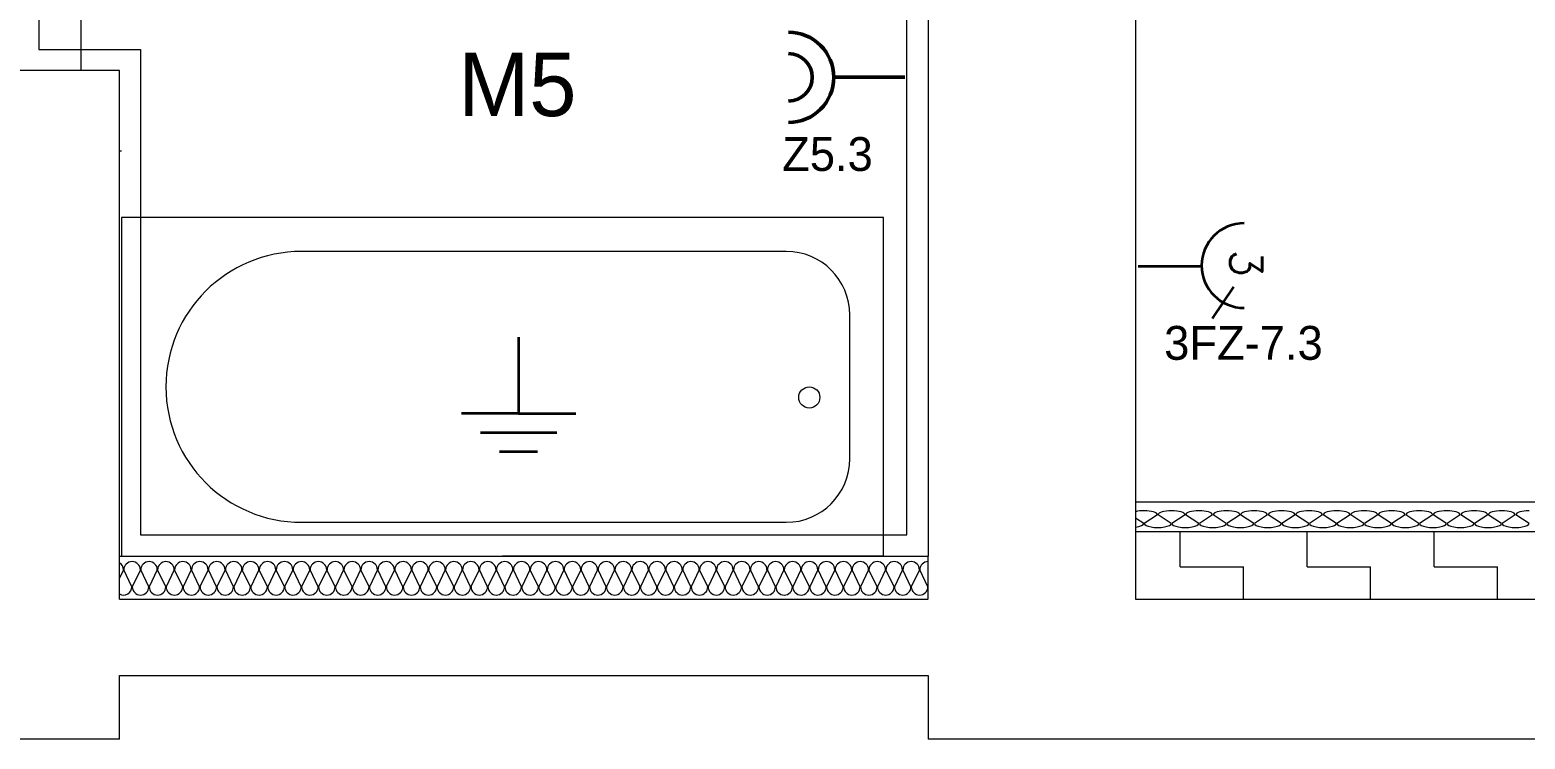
# Model space of a CAD drawing. Header units: millimetres. Extents: x -161860 to 123476, y 58544 to 168458.
# Drawn here: x -106853 to -79413, y 99717 to 112742 of the extents above; entities that cross this region are included whole.
import ezdxf

# ---------------------------------------------------------------- set-up
doc = ezdxf.new("R2010")
doc.units = ezdxf.units.MM
doc.linetypes.add('Carkovana', pattern=[0.21, 0.15, -0.06])
for name, color, linetype, lineweight in [('_OP opláštění 1', 255, 'Continuous', 5), ('_V výplně 1', 255, 'Continuous', 5), ('DPS - 5NP ZAŘIZOVÁKY', 7, 'Continuous', 25), ('DPS 5NP kce návrh', 7, 'Continuous', 25), ('ELEKTRO', 7, 'Continuous', 50), ('ESI_rozpiska', 7, 'Continuous', 20), ('ESI_svítidla', 50, 'Continuous', 35), ('ESI_uzem', 50, 'Continuous', 35), ('ESI_zásuvky', 92, 'Continuous', 35)]:
    doc.layers.add(name, color=color, linetype=linetype, lineweight=lineweight)
doc.styles.add('ROMANS', font='romans.shx', dxfattribs={"width": 0.85, "height": 150})

# ---------------------------------------------------------------- blocks, each defined once
blk = doc.blocks.new('VZOROVÁ ČÁRA_59')
at = {"layer": 'DPS 5NP kce návrh', "color": 254, "linetype": 'Continuous', "lineweight": 13, "true_color": 0xf0f0b4, "transparency": 33554687}
for p, q in [((51.847, 226.3232), (51.8158, 226.3032)), ((51.8795, 226.3032), (51.8483, 226.3232)), ((51.912, 226.3232), (51.8808, 226.3032)), ((51.9445, 226.3032), (51.9133, 226.3232)), ((51.977, 226.3232), (51.9458, 226.3032)), ((52.0095, 226.3032), (51.9783, 226.3232)), ((52.042, 226.3232), (52.0108, 226.3032)), ((52.0745, 226.3032), (52.0433, 226.3232)), ((52.107, 226.3232), (52.0758, 226.3032)), ((52.1395, 226.3032), (52.1083, 226.3232)), ((52.172, 226.3232), (52.1408, 226.3032)), ((52.2045, 226.3032), (52.1733, 226.3232)), ((52.237, 226.3232), (52.2058, 226.3032)), ((52.2695, 226.3032), (52.2383, 226.3232)), ((52.302, 226.3232), (52.2708, 226.3032)), ((52.3345, 226.3032), (52.3033, 226.3232)), ((52.367, 226.3232), (52.3358, 226.3032)), ((52.3995, 226.3032), (52.3683, 226.3232)), ((52.432, 226.3232), (52.4008, 226.3032)), ((52.4645, 226.3032), (52.4333, 226.3232)), ((52.497, 226.3232), (52.4658, 226.3032)), ((52.5295, 226.3032), (52.4983, 226.3232)), ((52.562, 226.3232), (52.5308, 226.3032)), ((52.5945, 226.3032), (52.5633, 226.3232)), ((52.627, 226.3232), (52.5958, 226.3032)), ((52.6595, 226.3032), (52.6283, 226.3232)), ((52.692, 226.3232), (52.6608, 226.3032)), ((52.7245, 226.3032), (52.6933, 226.3232)), ((51.8145, 226.3032), (51.7951, 226.3156))]:
    blk.add_line(p, q, dxfattribs=at)
for centre, start_param, end_param in [((51.8151, 226.3232), 4.712389, 5.391294), ((51.8151, 226.3232), 3.141593, 4.712389), ((51.8801, 226.3232), 4.712389, 6.283185), ((51.8801, 226.3232), 3.141593, 4.712389), ((51.9451, 226.3232), 4.712389, 6.283185), ((51.9451, 226.3232), 3.141593, 4.712389), ((52.0101, 226.3232), 4.712389, 6.283185), ((52.0101, 226.3232), 3.141593, 4.712389), ((52.0751, 226.3232), 4.712389, 6.283185), ((52.0751, 226.3232), 3.141593, 4.712389), ((52.1401, 226.3232), 4.712389, 6.283185), ((52.1401, 226.3232), 3.141593, 4.712389), ((52.2051, 226.3232), 4.712389, 6.283185), ((52.2051, 226.3232), 3.141593, 4.712389), ((52.2701, 226.3232), 4.712389, 6.283185), ((52.2701, 226.3232), 3.141593, 4.712389), ((52.3351, 226.3232), 4.712389, 6.283185), ((52.3351, 226.3232), 3.141593, 4.712389), ((52.4001, 226.3232), 4.712389, 6.283185), ((52.4001, 226.3232), 3.141593, 4.712389), ((52.4651, 226.3232), 4.712389, 6.283185), ((52.4651, 226.3232), 3.141593, 4.712389), ((52.5301, 226.3232), 4.712389, 6.283185), ((52.5301, 226.3232), 3.141593, 4.712389), ((52.5951, 226.3232), 4.712389, 6.283185), ((52.5951, 226.3232), 3.141593, 4.712389), ((52.6601, 226.3232), 4.712389, 6.283185), ((52.6601, 226.3232), 3.141593, 4.712389), ((52.7251, 226.3232), 4.712389, 6.283185), ((51.7826, 226.3032), 1.97411, 3.141593), ((51.8476, 226.3032), 0, 3.141593), ((51.9126, 226.3032), 0, 3.141593), ((51.9776, 226.3032), 0, 3.141593), ((52.0426, 226.3032), 0, 3.141593), ((52.1076, 226.3032), 0, 3.141593), ((52.1726, 226.3032), 0, 3.141593), ((52.2376, 226.3032), 0, 3.141593), ((52.3026, 226.3032), 0, 3.141593), ((52.3676, 226.3032), 0, 3.141593), ((52.4326, 226.3032), 0, 3.141593), ((52.4976, 226.3032), 0, 3.141593), ((52.5626, 226.3032), 0, 3.141593), ((52.6276, 226.3032), 0, 3.141593), ((52.6926, 226.3032), 0, 3.141593)]:
    blk.add_ellipse(centre, major_axis=(-0.0318, 0), ratio=0.307692, start_param=start_param, end_param=end_param, dxfattribs=at)
blk = doc.blocks.new('uzem')
at = {"layer": 'ESI_uzem'}
for p, q in [((65215, 10394.9), (65215, 10214.9)), ((65215, 10214.9), (65080, 10214.9)), ((65215, 10214.9), (65350, 10214.9)), ((65125, 10169.9), (65215, 10169.9)), ((65215, 10169.9), (65305, 10169.9)), ((65170, 10124.9), (65260, 10124.9))]:
    blk.add_line(p, q, dxfattribs=at)
blk = doc.blocks.new('3zas')
at = {"layer": 'ESI_zásuvky'}
for p, q in [((52314.8, 22090.8), (52164.8, 22090.8)), ((52389.7, 22042.9), (52339.7, 21967.9))]:
    blk.add_line(p, q, dxfattribs=at)
blk.add_arc((52414.7, 22092.9), 100, 90, 270, dxfattribs=at)
at = {"layer": 'ESI_zásuvky', "style": 'ROMANS'}
blk.add_text('3', height=75, rotation=270, dxfattribs=at).set_placement((52382.4, 22130.3))

msp = doc.modelspace()

# ---------------------------------------------------------------- hatches: boundary and pattern name
at = {"layer": '_V výplně 1', "linetype": 'Continuous', "lineweight": 9, "transparency": 33554687}
h = msp.add_hatch(dxfattribs=at)
h.set_pattern_fill('VZOR', color=256, scale=1165.607048, style=0, pattern_type=2)
h.set_pattern_definition([(0, (-486715.6, -1652526.3), (1165.60705, 1165.60705), [1165.607, -1165.607]), (90, (-486715.6, -1652526.3), (-1165.60705, 1165.60705), [1165.607, -1165.607])])
h.paths.add_polyline_path([(-86562, 103525), (-86562, 102281), (-67096, 102281), (-67096, 103525)], flags=0)

# ---------------------------------------------------------------- linework, layer by layer
for p, q in [((-90369, 129829), (-90369, 103078)), ((-90758, 103466), (-90758, 129440)), ((-105911, 111995), (-105911, 127109)), ((-106688, 126720), (-106688, 112383)), ((-86562, 120465), (-86562, 104069)), ((-106688, 112383), (-104823, 112383)), ((-104823, 112383), (-104823, 103466)), ((-105211, 111995), (-107076, 111995)), ((-105211, 103078), (-105211, 111995)), ((-105172, 110518), (-105211, 110518)), ((-41958, 104069), (-86562, 104069)), ((-104823, 103466), (-90758, 103466)), ((-105211, 103078), (-90369, 103078)), ((-105211, 100883), (-90369, 100883)), ((-105211, 99717), (-105211, 100883)), ((-90369, 100883), (-90369, 99717)), ((-105211, 99717), (-161860, 99717)), ((-38072, 99717), (-90369, 99717))]:
    msp.add_line(p, q, dxfattribs=at)
at = {"layer": '_V výplně 1', "linetype": 'Carkovana', "lineweight": 9, "transparency": 33554687}
for p, q in [((-86562, 104069), (-86562, 102281)), ((-67096, 103525), (-86562, 103525)), ((-105211, 102281), (-105211, 103078)), ((-90369, 102281), (-90369, 103078)), ((-90369, 102281), (-105211, 102281)), ((-67096, 102281), (-86562, 102281)), ((-86562, 102281), (-86562, 102281)), ((-86562, 102281), (-86562, 102281))]:
    msp.add_line(p, q, dxfattribs=at)
at = {"layer": 'DPS - 5NP ZAŘIZOVÁKY', "linetype": 'Continuous', "lineweight": 18, "transparency": 33554687}
for p, q in [((-105172, 109294), (-105172, 103078)), ((-91185, 109294), (-105172, 109294)), ((-100821, 109294), (-105172, 109294)), ((-91185, 103078), (-91185, 109294)), ((-92972, 108673), (-101870, 108673)), ((-91807, 104865), (-91807, 107507)), ((-101870, 103700), (-92972, 103700)), ((-105172, 103078), (-91185, 103078))]:
    msp.add_line(p, q, dxfattribs=at)
at = {"layer": 'DPS - 5NP ZAŘIZOVÁKY', "linetype": 'Continuous', "lineweight": 13, "transparency": 33554687}
msp.add_line((-91185, 103078), (-98179, 103078), dxfattribs=at)
at = {"layer": 'DPS - 5NP ZAŘIZOVÁKY', "linetype": 'Continuous', "lineweight": 18, "transparency": 33554687}
msp.add_circle((-92550, 105992), 194, dxfattribs=at)
for centre, radius, start, end in [((-101870, 106186), 2487, 90, 270), ((-92972, 107507), 1166, 0, 90), ((-92972, 104865), 1166, 270, 0)]:
    msp.add_arc(centre, radius, start, end, dxfattribs=at)
at = {"layer": 'DPS 5NP kce návrh', "linetype": 'Continuous', "lineweight": 13, "transparency": 33554687}
for p, q in [((-105137, 102825), (-105211, 102670)), ((-104981, 102515), (-105130, 102825)), ((-104826, 102825), (-104975, 102515)), ((-104670, 102515), (-104820, 102825)), ((-104515, 102825), (-104664, 102515)), ((-104360, 102515), (-104509, 102825)), ((-104204, 102825), (-104353, 102515)), ((-104049, 102515), (-104198, 102825)), ((-103893, 102825), (-104043, 102515)), ((-103738, 102515), (-103887, 102825)), ((-103583, 102825), (-103732, 102515)), ((-103427, 102515), (-103576, 102825)), ((-103272, 102825), (-103421, 102515)), ((-103116, 102515), (-103266, 102825)), ((-102961, 102825), (-103110, 102515)), ((-102806, 102515), (-102955, 102825)), ((-102650, 102825), (-102799, 102515)), ((-102495, 102515), (-102644, 102825)), ((-102339, 102825), (-102488, 102515)), ((-102184, 102515), (-102333, 102825)), ((-102028, 102825), (-102178, 102515)), ((-101873, 102515), (-102022, 102825)), ((-101718, 102825), (-101867, 102515)), ((-101562, 102515), (-101711, 102825)), ((-101407, 102825), (-101556, 102515)), ((-101251, 102515), (-101401, 102825)), ((-101096, 102825), (-101245, 102515)), ((-100941, 102515), (-101090, 102825)), ((-100785, 102825), (-100934, 102515)), ((-100630, 102515), (-100779, 102825)), ((-100474, 102825), (-100623, 102515)), ((-100319, 102515), (-100468, 102825)), ((-100163, 102825), (-100313, 102515)), ((-100008, 102515), (-100157, 102825)), ((-99853, 102825), (-100002, 102515)), ((-99697, 102515), (-99846, 102825)), ((-99542, 102825), (-99691, 102515)), ((-99386, 102515), (-99536, 102825)), ((-99231, 102825), (-99380, 102515)), ((-99076, 102515), (-99225, 102825)), ((-98920, 102825), (-99069, 102515)), ((-98765, 102515), (-98914, 102825)), ((-98609, 102825), (-98759, 102515)), ((-98454, 102515), (-98603, 102825)), ((-98298, 102825), (-98448, 102515)), ((-98143, 102515), (-98292, 102825)), ((-97988, 102825), (-98137, 102515)), ((-97832, 102515), (-97981, 102825)), ((-97677, 102825), (-97826, 102515)), ((-97521, 102515), (-97671, 102825)), ((-97366, 102825), (-97515, 102515)), ((-97211, 102515), (-97360, 102825)), ((-97055, 102825), (-97204, 102515)), ((-96900, 102515), (-97049, 102825)), ((-96744, 102825), (-96894, 102515)), ((-96589, 102515), (-96738, 102825)), ((-96434, 102825), (-96583, 102515)), ((-96278, 102515), (-96427, 102825)), ((-96123, 102825), (-96272, 102515)), ((-95967, 102515), (-96116, 102825)), ((-95812, 102825), (-95961, 102515)), ((-95656, 102515), (-95806, 102825)), ((-95501, 102825), (-95650, 102515)), ((-95346, 102515), (-95495, 102825)), ((-95190, 102825), (-95339, 102515)), ((-95035, 102515), (-95184, 102825)), ((-94879, 102825), (-95029, 102515)), ((-94724, 102515), (-94873, 102825)), ((-94569, 102825), (-94718, 102515)), ((-94413, 102515), (-94562, 102825)), ((-94258, 102825), (-94407, 102515)), ((-94102, 102515), (-94251, 102825)), ((-93947, 102825), (-94096, 102515)), ((-93791, 102515), (-93941, 102825)), ((-93636, 102825), (-93785, 102515)), ((-93481, 102515), (-93630, 102825)), ((-93325, 102825), (-93474, 102515)), ((-93170, 102515), (-93319, 102825)), ((-93014, 102825), (-93164, 102515)), ((-92859, 102515), (-93008, 102825)), ((-92704, 102825), (-92853, 102515)), ((-92548, 102515), (-92697, 102825)), ((-92393, 102825), (-92542, 102515)), ((-92237, 102515), (-92387, 102825)), ((-92082, 102825), (-92231, 102515)), ((-91927, 102515), (-92076, 102825)), ((-91771, 102825), (-91920, 102515)), ((-91616, 102515), (-91765, 102825)), ((-91460, 102825), (-91609, 102515)), ((-91305, 102515), (-91454, 102825)), ((-91149, 102825), (-91299, 102515)), ((-90994, 102515), (-91143, 102825)), ((-90839, 102825), (-90988, 102515)), ((-90683, 102515), (-90832, 102825)), ((-90528, 102825), (-90677, 102515)), ((-90372, 102515), (-90522, 102825))]:
    msp.add_line(p, q, dxfattribs=at)
for centre, start, end in [((-105289, 102825), 0, 59.3916), ((-104978, 102825), 90, 180), ((-104978, 102825), 0, 90), ((-104667, 102825), 90, 180), ((-104667, 102825), 0, 90), ((-104357, 102825), 90, 180), ((-104357, 102825), 0, 90), ((-104046, 102825), 90, 180), ((-104046, 102825), 0, 90), ((-103735, 102825), 90, 180), ((-103735, 102825), 0, 90), ((-103424, 102825), 90, 180), ((-103424, 102825), 0, 90), ((-103113, 102825), 90, 180), ((-103113, 102825), 0, 90), ((-102802, 102825), 90, 180), ((-102802, 102825), 0, 90), ((-102492, 102825), 90, 180), ((-102492, 102825), 0, 90), ((-102181, 102825), 90, 180), ((-102181, 102825), 0, 90), ((-101870, 102825), 90, 180), ((-101870, 102825), 0, 90), ((-101559, 102825), 90, 180), ((-101559, 102825), 0, 90), ((-101248, 102825), 90, 180), ((-101248, 102825), 0, 90), ((-100937, 102825), 90, 180), ((-100937, 102825), 0, 90), ((-100627, 102825), 90, 180), ((-100627, 102825), 0, 90), ((-100316, 102825), 90, 180), ((-100316, 102825), 0, 90), ((-100005, 102825), 90, 180), ((-100005, 102825), 0, 90), ((-99694, 102825), 90, 180), ((-99694, 102825), 0, 90), ((-99383, 102825), 90, 180), ((-99383, 102825), 0, 90), ((-99072, 102825), 90, 180), ((-99072, 102825), 0, 90), ((-98762, 102825), 90, 180), ((-98762, 102825), 0, 90), ((-98451, 102825), 90, 180), ((-98451, 102825), 0, 90), ((-98140, 102825), 90, 180), ((-98140, 102825), 0, 90), ((-97829, 102825), 90, 180), ((-97829, 102825), 0, 90), ((-97518, 102825), 90, 180), ((-97518, 102825), 0, 90), ((-97207, 102825), 90, 180), ((-97207, 102825), 0, 90), ((-96897, 102825), 90, 180), ((-96897, 102825), 0, 90), ((-96586, 102825), 90, 180), ((-96586, 102825), 0, 90), ((-96275, 102825), 90, 180), ((-96275, 102825), 0, 90), ((-95964, 102825), 90, 180), ((-95964, 102825), 0, 90), ((-95653, 102825), 90, 180), ((-95653, 102825), 0, 90), ((-95343, 102825), 90, 180), ((-95343, 102825), 0, 90), ((-95032, 102825), 90, 180), ((-95032, 102825), 0, 90), ((-94721, 102825), 90, 180), ((-94721, 102825), 0, 90), ((-94410, 102825), 90, 180), ((-94410, 102825), 0, 90), ((-94099, 102825), 90, 180), ((-94099, 102825), 0, 90), ((-93788, 102825), 90, 180), ((-93788, 102825), 0, 90), ((-93478, 102825), 90, 180), ((-93478, 102825), 0, 90), ((-93167, 102825), 90, 180), ((-93167, 102825), 0, 90), ((-92856, 102825), 90, 180), ((-92856, 102825), 0, 90), ((-92545, 102825), 90, 180), ((-92545, 102825), 0, 90), ((-92234, 102825), 90, 180), ((-92234, 102825), 0, 90), ((-91923, 102825), 90, 180), ((-91923, 102825), 0, 90), ((-91613, 102825), 90, 180), ((-91613, 102825), 0, 90), ((-91302, 102825), 90, 180), ((-91302, 102825), 0, 90), ((-90991, 102825), 90, 180), ((-90991, 102825), 0, 90), ((-90680, 102825), 90, 180), ((-90680, 102825), 0, 90), ((-90369, 102825), 90, 180), ((-90369, 102825), 89.99999980411683, 90), ((-105134, 102515), 239.2535, 0), ((-104823, 102515), 180, 0), ((-104512, 102515), 180, 0), ((-104201, 102515), 180, 0), ((-103890, 102515), 180, 0), ((-103579, 102515), 180, 0), ((-103269, 102515), 180, 0), ((-102958, 102515), 180, 0), ((-102647, 102515), 180, 0), ((-102336, 102515), 180, 0), ((-102025, 102515), 180, 0), ((-101714, 102515), 180, 0), ((-101404, 102515), 180, 0), ((-101093, 102515), 180, 0), ((-100782, 102515), 180, 0), ((-100471, 102515), 180, 0), ((-100160, 102515), 180, 0), ((-99850, 102515), 180, 0), ((-99539, 102515), 180, 0), ((-99228, 102515), 180, 0), ((-98917, 102515), 180, 0), ((-98606, 102515), 180, 0), ((-98295, 102515), 180, 0), ((-97985, 102515), 180, 0), ((-97674, 102515), 180, 0), ((-97363, 102515), 180, 0), ((-97052, 102515), 180, 0), ((-96741, 102515), 180, 0), ((-96430, 102515), 180, 0), ((-96120, 102515), 180, 0), ((-95809, 102515), 180, 0), ((-95498, 102515), 180, 0), ((-95187, 102515), 180, 0), ((-94876, 102515), 180, 0), ((-94565, 102515), 180, 0), ((-94255, 102515), 180, 0), ((-93944, 102515), 180, 0), ((-93633, 102515), 180, 0), ((-93322, 102515), 180, 0), ((-93011, 102515), 180, 0), ((-92700, 102515), 180, 0), ((-92390, 102515), 180, 0), ((-92079, 102515), 180, 0), ((-91768, 102515), 180, 0), ((-91457, 102515), 180, 0), ((-91146, 102515), 180, 0), ((-90835, 102515), 180, 0), ((-90525, 102515), 180, 0)]:
    msp.add_arc(centre, 152, start, end, dxfattribs=at)
at = {"layer": 'ELEKTRO', "color": 4, "ltscale": 2}
msp.add_line((-92101, 111871), (-90795, 111871), dxfattribs=at)
for radius in [829, 435]:
    msp.add_arc((-92930, 111871), radius, 270, 90, dxfattribs=at)

# ---------------------------------------------------------------- block references
at = {"layer": '_OP opláštění 1', "ltscale": 2, "xscale": 7.770713653917253, "yscale": 7.770713653917253, "zscale": 7.770713653917253}
msp.add_blockref('uzem', (-604652, 26323), dxfattribs=at)
at = {"layer": '_V výplně 1', "linetype": 'Continuous', "lineweight": 9, "transparency": 33554687, "xscale": 7770.713653917252, "yscale": 7770.713653917252, "zscale": 7770.713653917252}
msp.add_blockref('VZOROVÁ ČÁRA_59', (-489047, -1654858), dxfattribs=at)
at = {"layer": 'ESI_svítidla', "ltscale": 2, "xscale": 7.770713653917253, "yscale": 7.770713653917253, "zscale": 7.770713653917253}
msp.add_blockref('3zas', (-491871, -63264), dxfattribs=at)

# ---------------------------------------------------------------- texts
at = {"layer": 'ESI_rozpiska', "color": 0, "insert": (-98988, 112324), "char_height": 1165.6, "width": 9812.95, "attachment_point": 1}
msp.add_mtext('M5', dxfattribs=at)
at = {"layer": 'ESI_rozpiska', "ltscale": 2, "char_height": 621.7, "attachment_point": 1}
for s, width, heights, insert in [('Z5.3', 3541.71, [2421], (-93048, 110773)), ('3FZ-7.3', 1792.92, [0], (-86037, 107305))]:
    msp.add_mtext_dynamic_manual_height_columns(s, width=width, gutter_width=3108, heights=heights, dxfattribs=dict(at, insert=insert))

doc.saveas('drawing.dxf')
